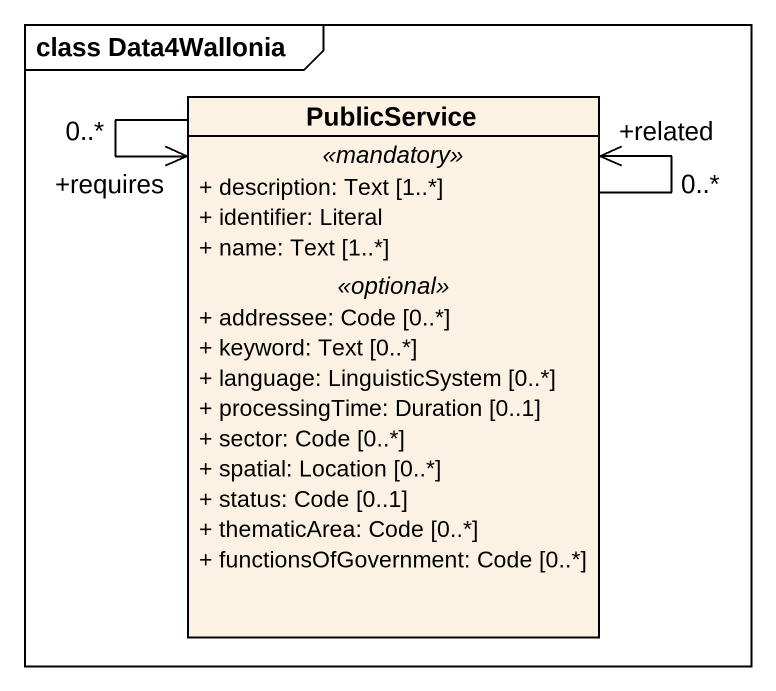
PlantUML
@startuml
mainframe class Data4Wallonia
hide circle
hide empty members
skinparam classAttributeIconSize 0
class PublicService {
  .. <<mandatory>> ..
  + description: Text [1..*]
  + identifier: Literal
  + name: Text [1..*]
  .. <<optional>> ..
  + addressee: Code [0..*]
  + keyword: Text [0..*]
  + language: LinguisticSystem [0..*]
  + processingTime: Duration [0..1]
  + sector: Code [0..*]
  + spatial: Location [0..*]
  + status: Code [0..1]
  + thematicArea: Code [0..*]
  + functionsOfGovernment: Code [0..*]
}
PublicService --> "+requires\n0..*" PublicService
PublicService --> "+related\n0..*" PublicService
@enduml
